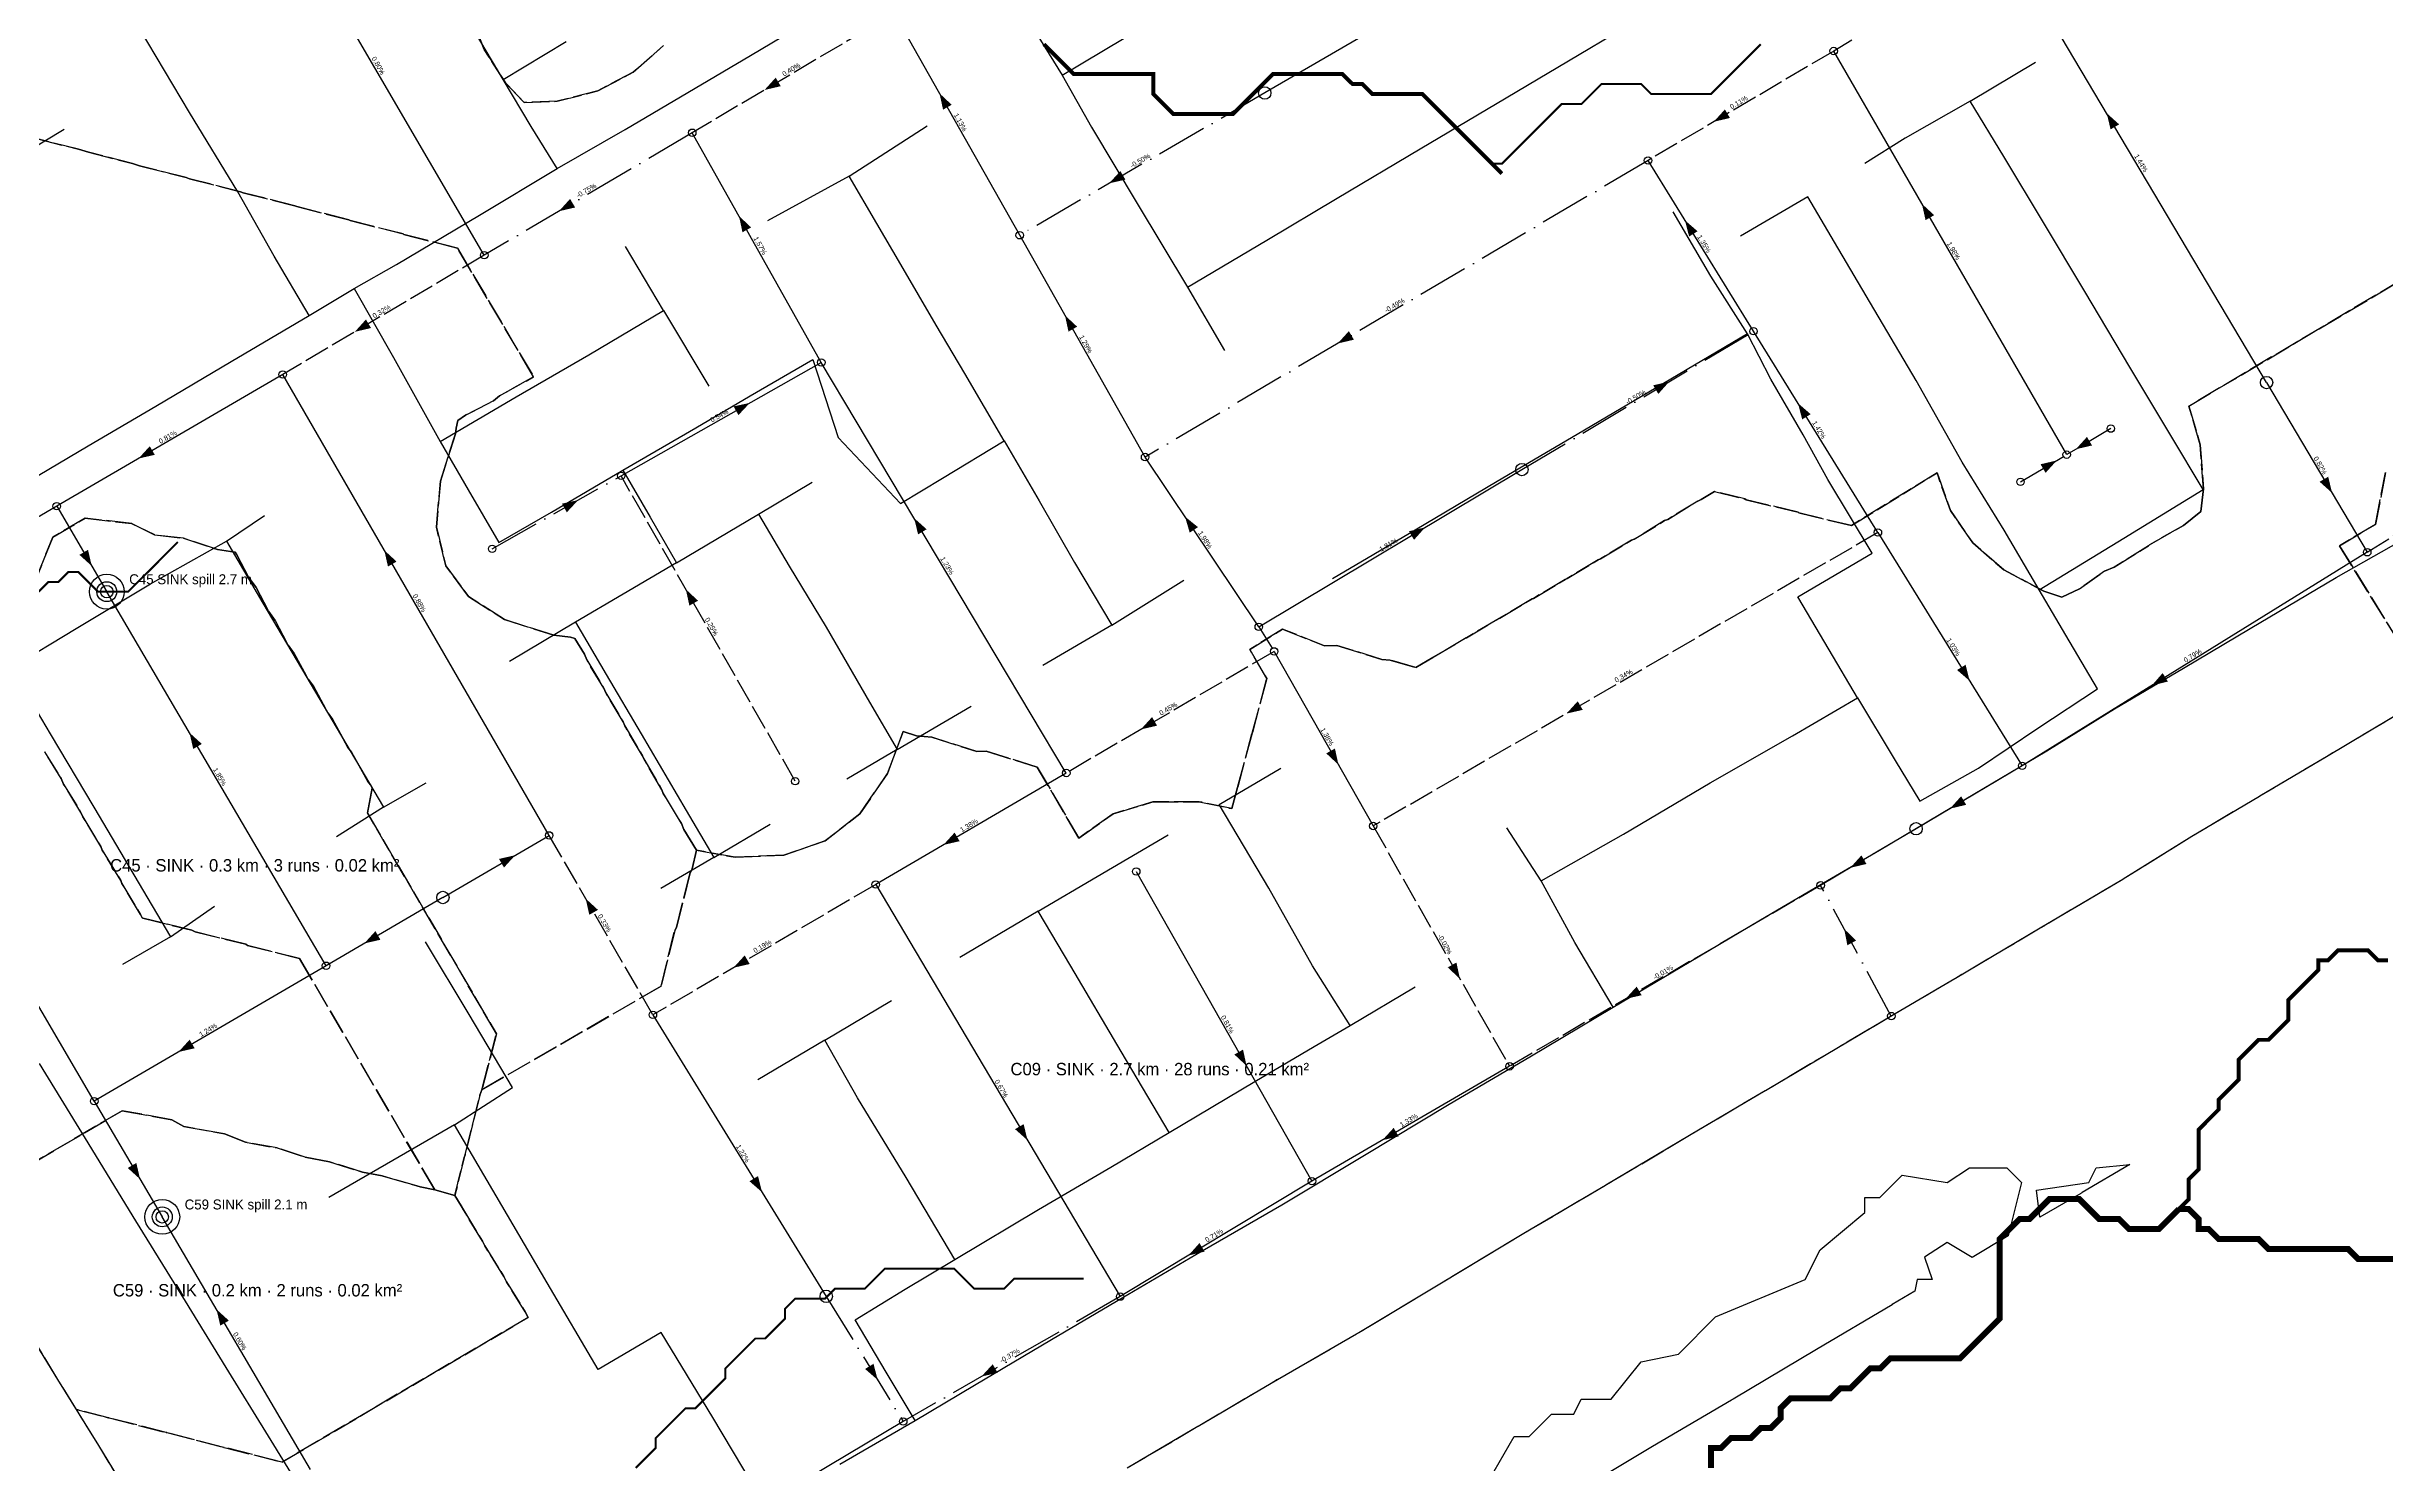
# Model space of a CAD drawing. Header units: metres. Extents: x 440276 to 476894, y 2561381 to 2578972.
# Drawn here: x 445701 to 446641, y 2565874 to 2566444 of the extents above; entities that cross this region are included whole.
import ezdxf
from ezdxf.enums import TextEntityAlignment as Align

# ---------------------------------------------------------------- set-up
doc = ezdxf.new("R2010")
doc.units = ezdxf.units.M
doc.header["$LTSCALE"] = 8
doc.linetypes.add('DASHDOT', pattern=[3.556, 2.54, -0.508, 0, -0.508])
doc.linetypes.add('DASHED', pattern=[1.524, 1.27, -0.254])
for name, color, linetype in [('A_ARROWS', 7, 'Continuous'), ('A_BUILT_2006', 252, 'Continuous'), ('A_CATCH_LABEL', 7, 'Continuous'), ('A_CATCHMENTS', 7, 'Continuous'), ('A_ENVELOPE', 3, 'Continuous'), ('A_GRADIENT', 8, 'Continuous'), ('A_JUNCTIONS', 8, 'Continuous'), ('A_OUTLET_LABEL', 7, 'Continuous'), ('A_OUTLETS', 7, 'Continuous'), ('A_RUNS', 7, 'Continuous'), ('A_STREAMS', 5, 'Continuous'), ('A_WADI', 4, 'Continuous')]:
    doc.layers.add(name, color=color, linetype=linetype)

msp = doc.modelspace()

# ---------------------------------------------------------------- linework, layer by layer
at = {"layer": 'A_ARROWS', "color": 3}
for points in [[(445989.97, 2566426.43), (445994.46, 2566431.41), (445996.49, 2566427.97)], [(446060.33, 2566425.08), (446065.22, 2566420.49), (446061.74, 2566418.52)], [(446371.53, 2566413.66), (446376.03, 2566418.63), (446378.06, 2566415.19)], [(446529.52, 2566417.11), (446534.5, 2566412.63), (446531.06, 2566410.59)], [(446128.5, 2566388.92), (446133.03, 2566393.86), (446135.04, 2566390.4)], [(445907.32, 2566377.7), (445911.82, 2566382.67), (445913.85, 2566379.22)], [(446455.23, 2566380.67), (446460.16, 2566376.13), (446456.69, 2566374.13)], [(445979.72, 2566375.8), (445984.59, 2566371.2), (445981.11, 2566369.24)], [(446359.98, 2566374.04), (446365.05, 2566369.65), (446361.64, 2566367.54)], [(446110.75, 2566335.87), (446115.64, 2566331.29), (446112.16, 2566329.32)], [(446220.37, 2566324.54), (446224.87, 2566329.51), (446226.9, 2566326.07)], [(446353.73, 2566309.27), (446349.26, 2566304.27), (446347.21, 2566307.71)], [(445984.09, 2566300.66), (445979.5, 2566295.77), (445977.53, 2566299.25)], [(446405.43, 2566300.52), (446410.5, 2566296.13), (446407.09, 2566294.02)], [(446517.07, 2566282.02), (446521.57, 2566286.99), (446523.6, 2566283.55)], [(446509.44, 2566277.52), (446504.94, 2566272.54), (446502.91, 2566275.99)], [(445915.08, 2566261.58), (445910.5, 2566256.68), (445908.53, 2566260.16)], [(446050.14, 2566254.34), (446055.13, 2566249.87), (446051.7, 2566247.82)], [(446159, 2566254.93), (446164.23, 2566250.72), (446160.9, 2566248.5)], [(446255.55, 2566250.63), (446251.08, 2566245.63), (446249.03, 2566249.06)], [(445719.55, 2566235.07), (445714.59, 2566239.58), (445718.04, 2566241.61)], [(445958.35, 2566225.72), (445963.26, 2566221.15), (445959.78, 2566219.17)], [(446141.25, 2566169.42), (446145.76, 2566174.38), (446147.78, 2566170.93)], [(445758.82, 2566168.09), (445763.78, 2566163.58), (445760.33, 2566161.55)], [(445829.06, 2566083.38), (445833.57, 2566088.34), (445835.59, 2566084.88)]]:
    msp.add_solid(points, dxfattribs=at)
at = {"layer": 'A_ARROWS', "color": 2}
for points in [[(445825.27, 2566329.22), (445829.76, 2566334.2), (445831.8, 2566330.76)], [(445738.33, 2566278.3), (445742.86, 2566283.25), (445744.87, 2566279.79)], [(445837.14, 2566241.42), (445842.07, 2566236.88), (445838.61, 2566234.88)], [(445889.77, 2566118.85), (445885.25, 2566113.9), (445883.24, 2566117.35)], [(445918.08, 2566101.42), (445923.02, 2566096.88), (445919.55, 2566094.88)], [(445754.37, 2566039.75), (445758.88, 2566044.7), (445760.9, 2566041.25)]]:
    msp.add_solid(points, dxfattribs=at)
at = {"layer": 'A_ARROWS', "color": 1}
for points in [[(446620.1, 2566264.47), (446615.11, 2566268.95), (446618.55, 2566271)], [(446474.43, 2566188.9), (446469.36, 2566193.29), (446472.77, 2566195.4)], [(446547.61, 2566187.02), (446552, 2566192.08), (446554.1, 2566188.68)], [(446312.34, 2566175.78), (446316.87, 2566180.73), (446318.88, 2566177.27)], [(446220.69, 2566155.19), (446215.8, 2566159.77), (446219.27, 2566161.74)], [(446466.5, 2566137.56), (446470.98, 2566142.55), (446473.02, 2566139.11)], [(446061.87, 2566122.98), (446066.38, 2566127.94), (446068.4, 2566124.49)], [(446426.42, 2566113.79), (446430.9, 2566118.77), (446432.94, 2566115.33)], [(446423.97, 2566089.23), (446428.78, 2566084.55), (446425.26, 2566082.65)], [(445977.48, 2566073.61), (445982, 2566078.57), (445984.02, 2566075.12)], [(446269.51, 2566069.16), (446264.62, 2566073.74), (446268.1, 2566075.72)], [(446336.03, 2566061.08), (446340.55, 2566066.03), (446342.56, 2566062.57)], [(446183.75, 2566034.15), (446178.86, 2566038.73), (446182.33, 2566040.71)], [(446095.69, 2566004.25), (446090.7, 2566008.73), (446094.14, 2566010.77)], [(446238.35, 2566004.3), (446242.88, 2566009.25), (446244.89, 2566005.79)], [(445989.01, 2565983.37), (445983.95, 2565987.78), (445987.35, 2565989.87)], [(446160.36, 2565957.93), (446164.81, 2565962.95), (446166.88, 2565959.52)], [(446035.45, 2565907.94), (446030.4, 2565912.34), (446033.8, 2565914.43)], [(446077.16, 2565909.31), (446081.71, 2565914.24), (446083.71, 2565910.77)]]:
    msp.add_solid(points, dxfattribs=at)
at = {"layer": 'A_ARROWS', "color": 4}
for points in [[(445738.97, 2565988.62), (445734.01, 2565993.13), (445737.46, 2565995.15)], [(445769.69, 2565936.29), (445774.66, 2565931.78), (445771.21, 2565929.76)]]:
    msp.add_solid(points, dxfattribs=at)
at = {"layer": 'A_BUILT_2006', "color": 252}
for points in [[(445884.89, 2566430.67), (445864.8, 2566464.63)], [(446088.72, 2566466.34), (446109.56, 2566432.37)], [(445758.8, 2566417.34), (445738.79, 2566451.18)], [(445984.34, 2566440.28), (446005.83, 2566452.97)], [(446321.79, 2566443.31), (446346.49, 2566457.99)], [(445884.89, 2566430.67), (445910.2, 2566445.88)], [(446109.56, 2566432.37), (446134.56, 2566447.22)], [(446288.04, 2566423.23), (446321.79, 2566443.31)], [(445959.15, 2566425.41), (445984.34, 2566440.28)], [(446109.56, 2566432.37), (446121.39, 2566411.45)], [(446474.58, 2566421.92), (446500.82, 2566437.6)], [(445896.17, 2566411.79), (445884.89, 2566430.67)], [(445933.94, 2566410.53), (445959.15, 2566425.41)], [(446253.52, 2566402.84), (446288.04, 2566423.23)], [(445778.25, 2566385.44), (445758.8, 2566417.34)], [(446474.58, 2566421.92), (446448.5, 2566407.06)], [(446488.18, 2566399.73), (446474.58, 2566421.92)], [(445675.18, 2566390.7), (445708.42, 2566410.71)], [(445906.69, 2566394.94), (445896.17, 2566411.79)], [(445906.69, 2566394.94), (445933.94, 2566410.53)], [(446023.98, 2566391.75), (446055.32, 2566411.99)], [(446121.39, 2566411.45), (446139.73, 2566380.86)], [(446448.5, 2566407.06), (446432.25, 2566396.93)], [(445875.39, 2566376.12), (445906.69, 2566394.94)], [(446220.11, 2566382.9), (446253.52, 2566402.84)], [(446504.08, 2566373.17), (446488.18, 2566399.73)], [(445792.85, 2566359.61), (445778.25, 2566385.44)], [(446023.98, 2566391.75), (445991.15, 2566373.79)], [(446035.12, 2566372.73), (446023.98, 2566391.75)], [(445842.02, 2566356.26), (445875.39, 2566376.12)], [(446139.73, 2566380.86), (446159.97, 2566347.16)], [(446191.85, 2566366.11), (446220.11, 2566382.9)], [(446370.37, 2566351.55), (446355.27, 2566377.45)], [(446409.33, 2566383.49), (446382.35, 2566367.69)], [(446420.09, 2566365.23), (446409.33, 2566383.49)], [(446044.78, 2566356.24), (446035.12, 2566372.73)], [(446520.65, 2566345.47), (446504.08, 2566373.17)], [(445806.92, 2566335.77), (445792.85, 2566359.61)], [(445949.39, 2566337.81), (445934.04, 2566363.5)], [(446159.97, 2566347.16), (446191.85, 2566366.11)], [(446432.79, 2566343.68), (446420.09, 2566365.23)], [(445825.06, 2566346.58), (445842.02, 2566356.26)], [(446059.01, 2566331.95), (446044.78, 2566356.24)], [(446385.09, 2566328.46), (446370.37, 2566351.55)], [(445806.92, 2566335.77), (445825.06, 2566346.58)], [(445825.06, 2566346.58), (445840.84, 2566318.93)], [(446159.97, 2566347.16), (446174.82, 2566321.71)], [(446452.89, 2566309.7), (446432.79, 2566343.68)], [(446538.87, 2566315.01), (446520.65, 2566345.47)], [(445775.56, 2566317.25), (445806.92, 2566335.77)], [(445919.4, 2566319.99), (445949.39, 2566337.81)], [(445949.39, 2566337.81), (445967.59, 2566307.33)], [(446070.44, 2566312.43), (446059.01, 2566331.95)], [(445890.21, 2566303.09), (445919.4, 2566319.99)], [(446385.09, 2566328.46), (446351.29, 2566308.5)], [(446394.45, 2566310.26), (446385.09, 2566328.46)], [(445745.26, 2566299.36), (445775.56, 2566317.25)], [(445840.84, 2566318.93), (445859.55, 2566285.09)], [(445984.26, 2566303.48), (446009.46, 2566318.06)], [(446009.46, 2566318.06), (446019.53, 2566286.7)], [(446086.28, 2566285.38), (446070.44, 2566312.43)], [(446407.54, 2566287.83), (446394.45, 2566310.26)], [(446555.27, 2566287.61), (446538.87, 2566315.01)], [(445859.55, 2566285.09), (445890.21, 2566303.09)], [(445962.3, 2566290.7), (445984.26, 2566303.48)], [(446351.29, 2566308.5), (446316.63, 2566288)], [(446471.39, 2566276.86), (446452.89, 2566309.7)], [(445718.13, 2566283.35), (445745.26, 2566299.36)], [(445694.44, 2566269.36), (445718.13, 2566283.35)], [(445859.55, 2566285.09), (445870.83, 2566265.69)], [(445932.97, 2566273.61), (445962.3, 2566290.7)], [(446019.53, 2566286.7), (446044.7, 2566260.21)], [(446061.46, 2566270.36), (446086.28, 2566285.38)], [(446086.28, 2566285.38), (446100.39, 2566261.28)], [(446316.63, 2566288), (446284.53, 2566269.01)], [(446417.42, 2566269.9), (446407.54, 2566287.83)], [(446568.3, 2566265.84), (446555.27, 2566287.61)], [(445904.41, 2566256.8), (445932.97, 2566273.61)], [(445932.97, 2566273.61), (445943.95, 2566254.76)], [(446488.32, 2566249.45), (446471.39, 2566276.86)], [(445870.83, 2566265.69), (445883.12, 2566244.57)], [(445987.55, 2566255.94), (446009.11, 2566268.75)], [(446044.7, 2566260.21), (446061.46, 2566270.36)], [(446284.53, 2566269.01), (446251.58, 2566249.46)], [(446435.27, 2566240.27), (446417.42, 2566269.9)], [(446536.34, 2566246.3), (446568.3, 2566265.84)], [(445773.67, 2566245.05), (445789.04, 2566255.39)], [(445883.12, 2566244.57), (445904.41, 2566256.8)], [(445943.95, 2566254.76), (445954.65, 2566236.38)], [(445954.65, 2566236.38), (445987.55, 2566255.94)], [(445987.55, 2566255.94), (445999.87, 2566235.06)], [(446100.39, 2566261.28), (446114.63, 2566236.48)], [(445743.18, 2566227.89), (445773.67, 2566245.05)], [(445773.67, 2566245.05), (445788.35, 2566220.18)], [(446251.58, 2566249.46), (446218.3, 2566229.95)], [(446502.41, 2566225.54), (446488.32, 2566249.45)], [(446502.41, 2566225.54), (446536.34, 2566246.3)], [(446621.75, 2566230.52), (446655.07, 2566249.35)], [(445954.65, 2566236.38), (445933.17, 2566223.72)], [(445999.87, 2566235.06), (446014.78, 2566210.46)], [(446114.63, 2566236.48), (446129.62, 2566211.38)], [(446405.28, 2566222.76), (446435.27, 2566240.27)], [(445713.27, 2566209.96), (445743.18, 2566227.89)], [(446129.62, 2566211.38), (446158.53, 2566229.42)], [(446587.2, 2566210.03), (446621.75, 2566230.52)], [(445788.35, 2566220.18), (445803.85, 2566193.93)], [(445933.17, 2566223.72), (445914.01, 2566212.47)], [(446417.88, 2566201.47), (446405.28, 2566222.76)], [(446513.07, 2566207.35), (446502.41, 2566225.54)], [(445687.1, 2566194.23), (445713.27, 2566209.96)], [(445914.01, 2566212.47), (445887.46, 2566196.71)], [(445914.01, 2566212.47), (445926.36, 2566191.48)], [(446014.78, 2566210.46), (446032.13, 2566180.36)], [(446129.62, 2566211.38), (446101.85, 2566195.17)], [(446525.86, 2566185.76), (446513.07, 2566207.35)], [(446560.4, 2566194.1), (446587.2, 2566210.03)], [(446429.33, 2566182.11), (446417.88, 2566201.47)], [(445687.1, 2566194.23), (445702.87, 2566167.6)], [(445803.85, 2566193.93), (445819.9, 2566166.75)], [(445926.36, 2566191.48), (445940.35, 2566167.68)], [(446532.62, 2566177.73), (446560.4, 2566194.1)], [(446032.13, 2566180.36), (446043.36, 2566161.32)], [(446043.36, 2566161.32), (446073.03, 2566178.77)], [(446403.17, 2566166.87), (446429.33, 2566182.11)], [(446429.33, 2566182.11), (446444.52, 2566156.92)], [(446501.84, 2566169.85), (446525.86, 2566185.76)], [(446477.96, 2566153.88), (446501.84, 2566169.85)], [(446505.43, 2566160.76), (446532.62, 2566177.73)], [(445702.87, 2566167.6), (445720.31, 2566138.15)], [(445819.9, 2566166.75), (445836.81, 2566138.1)], [(445940.35, 2566167.68), (445958.47, 2566136.86)], [(446043.36, 2566161.32), (446023.04, 2566149.37)], [(446370.14, 2566147.88), (446403.17, 2566166.87)], [(446472.2, 2566141.1), (446505.43, 2566160.76)], [(446172.75, 2566139.19), (446197.54, 2566153.8)], [(446444.52, 2566156.92), (446454.4, 2566140.54)], [(446454.4, 2566140.54), (446477.96, 2566153.88)], [(445836.81, 2566138.1), (445853.93, 2566147.92)], [(446335.26, 2566127.3), (446370.14, 2566147.88)], [(446438.14, 2566120.94), (446472.2, 2566141.1)], [(445720.31, 2566138.15), (445736.44, 2566110.92)], [(445836.81, 2566138.1), (445817.88, 2566126.25)], [(445958.47, 2566136.86), (445969.6, 2566117.95)], [(446192.65, 2566105.62), (446172.75, 2566139.19)], [(445969.6, 2566117.95), (445992.26, 2566131.27)], [(446123.76, 2566110.36), (446152.17, 2566127.06)], [(446302.14, 2566108.56), (446288.4, 2566129.83)], [(446302.14, 2566108.56), (446335.26, 2566127.3)], [(445969.6, 2566117.95), (445948.28, 2566105.41)], [(446414.02, 2566106.8), (446438.14, 2566120.94)], [(445736.44, 2566110.92), (445751.14, 2566086.1)], [(446099.99, 2566096.31), (446123.76, 2566110.36)], [(446210.27, 2566074.38), (446192.65, 2566105.62)], [(446315.76, 2566083.73), (446302.14, 2566108.56)], [(446390.38, 2566092.82), (446414.02, 2566106.8)], [(445751.14, 2566086.1), (445768.89, 2566098.37)], [(446099.99, 2566096.31), (446068.45, 2566077.72)], [(446113.09, 2566074.21), (446099.99, 2566096.31)], [(445751.14, 2566086.1), (445731.86, 2566074.91)], [(446361.7, 2566075.8), (446390.38, 2566092.82)], [(445871.2, 2566054.76), (445853.76, 2566084.06)], [(446331.18, 2566057.75), (446315.76, 2566083.73)], [(446331.18, 2566057.75), (446361.7, 2566075.8)], [(446133.31, 2566039.9), (446113.09, 2566074.21)], [(446225.35, 2566050.44), (446210.27, 2566074.38)], [(446225.35, 2566050.44), (446251.57, 2566065.98)], [(446014.2, 2566044.5), (446041.06, 2566060.49)], [(446297.55, 2566037.75), (446331.18, 2566057.75)], [(445888.62, 2566025.5), (445871.2, 2566054.76)], [(446210.98, 2566041.93), (446225.35, 2566050.44)], [(446014.2, 2566044.5), (445987.34, 2566028.52)], [(446027.35, 2566021.28), (446014.2, 2566044.5)], [(446152.7, 2566007.38), (446133.31, 2566039.9)], [(446187.08, 2566027.94), (446210.98, 2566041.93)], [(446265.21, 2566018.73), (446297.55, 2566037.75)], [(445698.38, 2566035.12), (445716.87, 2566005.02)], [(445865.41, 2566010.42), (445888.62, 2566025.5)], [(446046.93, 2565989.28), (446027.35, 2566021.28)], [(446152.7, 2566007.38), (446187.08, 2566027.94)], [(445865.41, 2566010.42), (445840.55, 2565996.11)], [(445884.36, 2565978.04), (445865.41, 2566010.42)], [(446231.18, 2565998.28), (446265.21, 2566018.73)], [(445716.87, 2566005.02), (445737.19, 2565971.95)], [(446129.13, 2565993.41), (446152.7, 2566007.38)], [(445840.55, 2565996.11), (445814.82, 2565981.31)], [(446100.16, 2565976.38), (446129.13, 2565993.41)], [(446197.99, 2565978.3), (446231.18, 2565998.28)], [(446066.49, 2565956.28), (446046.93, 2565989.28)], [(445737.19, 2565971.95), (445757.08, 2565939.58)], [(445902.65, 2565946.91), (445884.36, 2565978.04)], [(446066.49, 2565956.28), (446100.16, 2565976.38)], [(446163.36, 2565958.39), (446197.99, 2565978.3)], [(446046.45, 2565944.4), (446066.49, 2565956.28)], [(446133.76, 2565940.88), (446163.36, 2565958.39)], [(445923.06, 2565912.15), (445902.65, 2565946.91)], [(446026.39, 2565932.13), (446046.45, 2565944.4)], [(445757.08, 2565939.58), (445773.46, 2565912.93)], [(446105.28, 2565924.13), (446133.76, 2565940.88)], [(445948.43, 2565926.95), (445923.06, 2565912.15)], [(445969.23, 2565892.87), (445948.43, 2565926.95)], [(446038.86, 2565911.11), (446026.39, 2565932.13)], [(446074.33, 2565905.81), (446105.28, 2565924.13)], [(445773.46, 2565912.93), (445790.45, 2565885.28)], [(446050.49, 2565891.63), (446038.86, 2565911.11)], [(446050.49, 2565891.63), (446074.33, 2565905.81)], [(445989.55, 2565858.73), (445969.23, 2565892.87)], [(446020.24, 2565874.04), (446050.49, 2565891.63)], [(445790.45, 2565885.28), (445803.02, 2565864.84)]]:
    msp.add_lwpolyline(points, dxfattribs=at)
at = {"layer": 'A_CATCHMENTS', "color": 3, "linetype": 'DASHED'}
for points in [[(445873.29, 2566452.79), (445877.33, 2566442.71), (445885.89, 2566429.33), (445893.38, 2566421.36), (445906.58, 2566421.91), (445922.91, 2566426.05), (445937.24, 2566433.58), (445949.34, 2566444.28)], [(446648.24, 2566350.23), (446562.53, 2566299.37), (446567.13, 2566283.8), (446568.35, 2566266.08), (446567.34, 2566257.04), (446560.43, 2566251.41), (446546.73, 2566243.65), (446546.28, 2566243.25), (446532.46, 2566234.59), (446528.56, 2566232.98), (446518.61, 2566225.98), (446511.47, 2566222.56), (446504.17, 2566224.95), (446488.12, 2566233.56), (446475.63, 2566244.36), (446466.69, 2566257.35), (446461.29, 2566272.59), (446426.89, 2566251.32), (446405.81, 2566256.45), (446405.44, 2566256.69), (446384.63, 2566261.75), (446383.98, 2566262.06), (446371.82, 2566265.02), (446366.51, 2566261.78), (446365.14, 2566261.22), (446353.03, 2566253.84), (446351.8, 2566253.34), (446339.54, 2566245.9), (446338.46, 2566245.47), (446326.06, 2566237.97), (446325.12, 2566237.59), (446312.57, 2566230.03), (446311.82, 2566229.73), (446299.09, 2566222.1), (446298.56, 2566221.89), (446285.6, 2566214.17), (446285.3, 2566214.06), (446272.11, 2566206.24), (446272.04, 2566206.22), (446258.76, 2566198.4), (446258.63, 2566198.29), (446251.85, 2566194.32), (446241.49, 2566197.27), (446238.18, 2566197.54), (446220.03, 2566203.16), (446215.14, 2566203.02), (446198.16, 2566209.73), (446185.04, 2566201.52), (446191.89, 2566189.82), (446186, 2566167.93), (446186, 2566167.93), (446180.12, 2566146.05), (446180.12, 2566146.03), (446177.84, 2566137.57), (446164.75, 2566140.36), (446146.11, 2566140.27), (446130.19, 2566135.54), (446116.33, 2566125.69), (446099.62, 2566154.25), (446079.12, 2566160.67), (446075.37, 2566160.56), (446057.21, 2566166.24), (446051.11, 2566166.86), (446045.71, 2566168.55), (446039.41, 2566151.72), (446028.33, 2566135.49), (446014.39, 2566124.63), (445997.73, 2566118.85), (445978.18, 2566118.02), (445962.68, 2566120.87), (445957.53, 2566129.24), (445956.6, 2566131.56), (445949.29, 2566143.72), (445948.73, 2566145.14), (445941.4, 2566157.61), (445940.94, 2566158.77), (445933.76, 2566170.85), (445933.14, 2566172.4), (445926.13, 2566184.09), (445925.35, 2566186.03), (445918.5, 2566197.33), (445917.55, 2566199.66), (445913.74, 2566205.9), (445912.03, 2566206.49), (445905.25, 2566207.33), (445885.44, 2566213.53), (445870.99, 2566222.83), (445861.87, 2566235.21), (445861.87, 2566235.21), (445858.1, 2566250.69), (445859.68, 2566269.26), (445865.74, 2566288.21), (445865.98, 2566290.55), (445866.76, 2566293.53), (445869.81, 2566295.74), (445881.03, 2566301.5), (445883.49, 2566303.44), (445897.15, 2566311.17), (445866.51, 2566362.92), (445845.04, 2566368.37), (445844.71, 2566368.58), (445823.48, 2566373.97), (445822.91, 2566374.24), (445801.92, 2566379.57), (445801.12, 2566379.9), (445780.36, 2566385.16), (445779.32, 2566385.55), (445758.81, 2566390.76), (445757.53, 2566391.21), (445738.73, 2566395.98), (445735.86, 2566396.94), (445718.21, 2566401.38), (445714.18, 2566402.67), (445697.68, 2566406.78)], [(446660.14, 2566183.29), (446623.05, 2566243.22), (446637.58, 2566251.84), (446641.56, 2566272.64)], [(445696.56, 2566228.53), (445703.83, 2566246.65), (445716.94, 2566254.34), (445735.6, 2566252.14), (445744.83, 2566247.6), (445756.42, 2566246.24), (445770.15, 2566241.71), (445777.05, 2566240.66), (445777.24, 2566240.61), (445777.92, 2566239.64), (445782.56, 2566230.63), (445785.6, 2566226.43), (445790.55, 2566216.94), (445793.28, 2566213.21), (445798.53, 2566203.26), (445800.95, 2566199.99), (445806.52, 2566189.57), (445808.62, 2566186.77), (445814.51, 2566175.89), (445816.29, 2566173.55), (445822.51, 2566162.21), (445823.95, 2566160.33), (445830.51, 2566148.54), (445831.62, 2566147.1), (445832.3, 2566145.88), (445830.37, 2566135.79), (445882.19, 2566047.09), (445876.4, 2566024.58), (445875.59, 2566022.44), (445869.59, 2565998.43), (445869.23, 2565997.38), (445865.54, 2565982.11), (445857.4, 2565984.38), (445803.07, 2566077.36), (445782.21, 2566082.52), (445781.41, 2566083.03), (445761.14, 2566088.04), (445759.74, 2566088.69), (445740.06, 2566093.56), (445739.84, 2566093.64), (445739.54, 2566094.15), (445739.18, 2566095.01), (445731.67, 2566107.53), (445731.18, 2566108.69), (445723.79, 2566120.92), (445723.18, 2566122.36), (445715.92, 2566134.3), (445715.18, 2566136.04), (445708.18, 2566147.47), (445708.18, 2566147.47), (445707.2, 2566149.72), (445700.54, 2566160.42)]]:
    msp.add_lwpolyline(points, dxfattribs=at)
at = {"layer": 'A_CATCHMENTS', "color": 1, "linetype": 'DASHED'}
for points in [[(445949.34, 2566444.28), (445937.24, 2566433.58), (445922.91, 2566426.05), (445906.58, 2566421.91), (445893.38, 2566421.36), (445885.89, 2566429.33), (445877.33, 2566442.71), (445873.29, 2566452.79)], [(445739.33, 2565853.87), (445722.34, 2565881.52), (445713.42, 2565896.04), (445726.27, 2565892.72), (445726.27, 2565892.72), (445726.57, 2565892.69), (445749.48, 2565886.77), (445749.7, 2565886.76), (445772.69, 2565880.82), (445772.82, 2565880.83), (445795.9, 2565874.87), (445894.93, 2565933.01), (445893.76, 2565935.28), (445886.27, 2565947.43), (445885.2, 2565949.51), (445877.61, 2565961.84), (445876.63, 2565963.75), (445868.94, 2565976.26), (445868.07, 2565977.98), (445865.54, 2565982.11), (445869.23, 2565997.38), (445869.59, 2565998.43), (445875.59, 2566022.44), (445876.4, 2566024.58), (445948.39, 2566066.2), (445953.87, 2566088.62), (445954.62, 2566089.79), (445959.9, 2566111.35), (445960.85, 2566113.39), (445962.68, 2566120.87), (445978.18, 2566118.02), (445997.73, 2566118.85), (446014.39, 2566124.63), (446028.33, 2566135.49), (446039.41, 2566151.72), (446045.71, 2566168.55), (446051.11, 2566166.86), (446057.21, 2566166.24), (446075.37, 2566160.56), (446079.12, 2566160.67), (446099.62, 2566154.25), (446116.33, 2566125.69), (446130.19, 2566135.54), (446146.11, 2566140.27), (446164.75, 2566140.36), (446177.84, 2566137.57), (446180.12, 2566146.03), (446180.12, 2566146.05), (446186, 2566167.93), (446186, 2566167.93), (446191.89, 2566189.82), (446185.04, 2566201.52), (446198.16, 2566209.73), (446215.14, 2566203.02), (446220.03, 2566203.16), (446238.18, 2566197.54), (446241.49, 2566197.27), (446251.85, 2566194.32), (446258.63, 2566198.29), (446258.76, 2566198.4), (446272.04, 2566206.22), (446272.11, 2566206.24), (446285.3, 2566214.06), (446285.6, 2566214.17), (446298.56, 2566221.89), (446299.09, 2566222.1), (446311.82, 2566229.73), (446312.57, 2566230.03), (446325.12, 2566237.59), (446326.06, 2566237.97), (446338.46, 2566245.47), (446339.54, 2566245.9), (446351.8, 2566253.34), (446353.03, 2566253.84), (446365.14, 2566261.22), (446366.51, 2566261.78), (446371.82, 2566265.02), (446383.98, 2566262.06), (446384.63, 2566261.75), (446405.44, 2566256.69), (446405.81, 2566256.45), (446426.89, 2566251.32), (446461.29, 2566272.59), (446466.69, 2566257.35), (446475.63, 2566244.36), (446488.12, 2566233.56), (446504.17, 2566224.95), (446511.47, 2566222.56), (446518.61, 2566225.98), (446528.56, 2566232.98), (446532.46, 2566234.59), (446546.28, 2566243.25), (446546.73, 2566243.65), (446560.43, 2566251.41), (446567.34, 2566257.04), (446568.35, 2566266.08), (446567.13, 2566283.8), (446562.53, 2566299.37), (446648.24, 2566350.23)], [(446641.56, 2566272.64), (446637.58, 2566251.84), (446623.05, 2566243.22), (446660.14, 2566183.29)], [(446651.82, 2566178.59), (446617.83, 2566158.44), (446591.05, 2566142.52), (446590.95, 2566142.47), (446590.86, 2566142.41), (446563.73, 2566126.43), (446537.2, 2566109.87), (446536.58, 2566109.52), (446535.99, 2566109.13), (446502.75, 2566089.46), (446468.69, 2566069.31), (446468.59, 2566069.25), (446468.49, 2566069.19), (446444.47, 2566055.1), (446420.96, 2566041.19), (446392.3, 2566024.2), (446392.27, 2566024.18), (446392.24, 2566024.16), (446361.79, 2566006.15), (446328.22, 2565986.18), (446328.09, 2565986.12), (446327.97, 2565986.04), (446295.87, 2565967.16), (446262.1, 2565946.86), (446228.94, 2565926.9), (446228.4, 2565926.61), (446227.89, 2565926.28), (446193.59, 2565906.56), (446164.32, 2565889.24), (446164.25, 2565889.21), (446164.19, 2565889.16), (446135.77, 2565872.45)]]:
    msp.add_lwpolyline(points, dxfattribs=at)
at = {"layer": 'A_CATCHMENTS', "color": 2, "linetype": 'DASHED'}
for points in [[(445697.68, 2566406.78), (445714.18, 2566402.67), (445718.21, 2566401.38), (445735.86, 2566396.94), (445738.73, 2566395.98), (445757.53, 2566391.21), (445758.81, 2566390.76), (445779.32, 2566385.55), (445780.36, 2566385.16), (445801.12, 2566379.9), (445801.92, 2566379.57), (445822.91, 2566374.24), (445823.48, 2566373.97), (445844.71, 2566368.58), (445845.04, 2566368.37), (445866.51, 2566362.92), (445897.15, 2566311.17), (445883.49, 2566303.44), (445881.03, 2566301.5), (445869.81, 2566295.74), (445866.76, 2566293.53), (445865.98, 2566290.55), (445865.74, 2566288.21), (445859.68, 2566269.26), (445858.1, 2566250.69), (445861.87, 2566235.21), (445870.99, 2566222.83), (445885.44, 2566213.53), (445905.25, 2566207.33), (445912.03, 2566206.49), (445913.74, 2566205.9), (445917.55, 2566199.66), (445918.5, 2566197.33), (445925.35, 2566186.03), (445926.13, 2566184.09), (445933.14, 2566172.4), (445933.76, 2566170.85), (445940.94, 2566158.77), (445941.4, 2566157.61), (445948.73, 2566145.14), (445949.29, 2566143.72), (445956.6, 2566131.56), (445957.53, 2566129.24), (445962.68, 2566120.87), (445960.85, 2566113.39), (445959.9, 2566111.35), (445954.62, 2566089.79), (445953.87, 2566088.62), (445948.39, 2566066.2), (445876.4, 2566024.58), (445882.19, 2566047.09), (445830.37, 2566135.79), (445832.3, 2566145.88), (445831.62, 2566147.1), (445830.51, 2566148.54), (445823.95, 2566160.33), (445822.51, 2566162.21), (445816.29, 2566173.55), (445814.51, 2566175.89), (445808.62, 2566186.77), (445806.52, 2566189.57), (445800.95, 2566199.99), (445798.53, 2566203.26), (445793.28, 2566213.21), (445790.55, 2566216.94), (445785.6, 2566226.43), (445782.56, 2566230.63), (445777.92, 2566239.64), (445777.24, 2566240.61), (445777.05, 2566240.66), (445770.15, 2566241.71), (445756.42, 2566246.24), (445744.83, 2566247.6), (445735.6, 2566252.14), (445716.94, 2566254.34), (445703.83, 2566246.65), (445696.56, 2566228.53)], [(445700.54, 2566160.42), (445707.2, 2566149.72), (445708.18, 2566147.47), (445715.18, 2566136.04), (445715.92, 2566134.3), (445723.18, 2566122.36), (445723.79, 2566120.92), (445731.18, 2566108.69), (445731.67, 2566107.53), (445739.18, 2566095.01), (445739.54, 2566094.15), (445739.84, 2566093.64), (445740.06, 2566093.56), (445759.74, 2566088.69), (445761.14, 2566088.04), (445781.41, 2566083.03), (445782.21, 2566082.52), (445803.07, 2566077.36), (445857.4, 2565984.38), (445851.52, 2565985.54), (445836.28, 2565989.97), (445828.43, 2565991.49), (445815.16, 2565995.57), (445805.32, 2565997.43), (445794.02, 2566001.2), (445781.28, 2566003.5), (445772.86, 2566006.86), (445756.51, 2566009.81), (445751.69, 2566012.53), (445731.74, 2566016.13), (445664.04, 2565976.39)]]:
    msp.add_lwpolyline(points, dxfattribs=at)
at = {"layer": 'A_CATCHMENTS', "color": 4, "linetype": 'DASHED'}
msp.add_lwpolyline([(445664.04, 2565976.39), (445731.74, 2566016.13), (445751.69, 2566012.53), (445756.51, 2566009.81), (445772.86, 2566006.86), (445781.28, 2566003.5), (445794.02, 2566001.2), (445805.32, 2565997.43), (445815.16, 2565995.57), (445828.43, 2565991.49), (445836.28, 2565989.97), (445851.52, 2565985.54), (445857.4, 2565984.38), (445865.54, 2565982.11), (445868.07, 2565977.98), (445868.94, 2565976.26), (445876.63, 2565963.75), (445877.61, 2565961.84), (445885.2, 2565949.51), (445886.27, 2565947.43), (445893.76, 2565935.28), (445894.93, 2565933.01), (445795.9, 2565874.87), (445772.82, 2565880.83), (445772.82, 2565880.83), (445772.69, 2565880.82), (445749.7, 2565886.76), (445749.48, 2565886.77), (445726.57, 2565892.69), (445726.27, 2565892.72), (445713.42, 2565896.04), (445705.96, 2565908.17), (445705.96, 2565908.17), (445705.96, 2565908.17), (445686.07, 2565940.54)], dxfattribs=at)
at = {"layer": 'A_ENVELOPE', "color": 3}
for points in [[(446651.82, 2566178.59), (446617.83, 2566158.44), (446591.05, 2566142.52), (446590.95, 2566142.47), (446590.86, 2566142.41), (446563.73, 2566126.43), (446537.2, 2566109.87), (446536.58, 2566109.52), (446535.99, 2566109.13), (446502.75, 2566089.46), (446468.69, 2566069.31), (446468.59, 2566069.25), (446468.49, 2566069.19), (446444.47, 2566055.1), (446420.96, 2566041.19), (446392.3, 2566024.2), (446392.27, 2566024.18), (446392.24, 2566024.16), (446361.79, 2566006.15), (446328.22, 2565986.18), (446328.09, 2565986.12), (446327.97, 2565986.04), (446295.87, 2565967.16), (446262.1, 2565946.86), (446228.94, 2565926.9), (446228.4, 2565926.61), (446227.89, 2565926.28), (446193.59, 2565906.56), (446164.32, 2565889.24), (446164.25, 2565889.21), (446164.19, 2565889.16), (446135.77, 2565872.45)], [(445739.33, 2565853.87), (445722.34, 2565881.52), (445705.96, 2565908.17), (445705.96, 2565908.17), (445705.96, 2565908.17), (445686.07, 2565940.54)]]:
    msp.add_lwpolyline(points, dxfattribs=at)
at = {"layer": 'A_JUNCTIONS'}
for centre in [(446419.77, 2566442.1), (445960.93, 2566409.25), (446345.12, 2566398.08), (446092.56, 2566368.05), (445877.33, 2566360.05), (446387.53, 2566329.47), (445796.3, 2566312.06), (446012.79, 2566316.92), (446531.17, 2566290.33), (445932.33, 2566271.35), (446142.95, 2566278.9), (446513.42, 2566279.86), (446494.86, 2566268.92), (445705.45, 2566259.14), (446437.53, 2566248.59), (445880.51, 2566242), (446634.24, 2566240.63), (446188.64, 2566210.66), (446194.83, 2566200.76), (446111.28, 2566151.89), (446495.52, 2566154.78), (446002.32, 2566148.59), (446234.65, 2566130.6), (445903.4, 2566126.81), (446139.4, 2566112.3), (446034.68, 2566107.07), (446414.51, 2566106.72), (445813.72, 2566074.42), (445945.11, 2566054.67), (446442.93, 2566054.19), (446289.47, 2566034), (445720.56, 2566019.99), (446210.03, 2565987.85), (446132.96, 2565941.43), (446045.74, 2565891.22)]:
    msp.add_circle(centre, 1.5, dxfattribs=at)
at = {"layer": 'A_JUNCTIONS', "color": 30}
for centre in [(446191.06, 2566425.24), (446593.78, 2566308.83), (446294.44, 2566273.85), (445725.59, 2566224.78), (446452.88, 2566129.49), (445860.69, 2566101.87), (445747.88, 2565973.46), (446014.78, 2565941.52)]:
    msp.add_circle(centre, 2.5, dxfattribs=at)
at = {"layer": 'A_OUTLETS', "color": 1}
for centre, radius in [((445725.59, 2566224.78), 7), ((445725.59, 2566224.78), 4), ((445747.88, 2565973.46), 7), ((445747.88, 2565973.46), 4)]:
    msp.add_circle(centre, radius, dxfattribs=at)
at = {"layer": 'A_RUNS', "color": 3}
for points in [[(446439.43, 2566569.45), (446191.06, 2566425.24)], [(445877.33, 2566360.05), (445789.39, 2566510.83)], [(446593.78, 2566308.83), (446490.08, 2566483.57)], [(446092.56, 2566368.05), (446042.12, 2566457.29)], [(446513.42, 2566279.86), (446419.77, 2566442.1)], [(446012.79, 2566316.92), (445960.93, 2566409.25)], [(446387.53, 2566329.47), (446345.12, 2566398.08)], [(446142.95, 2566278.9), (446092.56, 2566368.05)], [(446437.53, 2566248.59), (446387.53, 2566329.47)], [(445932.33, 2566271.35), (446012.79, 2566316.92)], [(446111.28, 2566151.89), (446012.79, 2566316.92)], [(446188.64, 2566210.66), (446142.95, 2566278.9)], [(446188.64, 2566210.66), (446294.44, 2566273.85)], [(445705.45, 2566259.14), (445725.59, 2566224.78)], [(445813.72, 2566074.42), (445725.59, 2566224.78)], [(445860.69, 2566101.87), (445813.72, 2566074.42)]]:
    msp.add_lwpolyline(points, dxfattribs=at)
at = {"layer": 'A_RUNS', "color": 3, "linetype": 'DASHED'}
for points in [[(446490.08, 2566483.57), (446419.77, 2566442.1)], [(446042.12, 2566457.29), (445960.93, 2566409.25)], [(446419.77, 2566442.1), (446345.12, 2566398.08)], [(446531.17, 2566290.33), (446513.42, 2566279.86)], [(446634.24, 2566240.63), (446708.59, 2566286.9)], [(446002.32, 2566148.59), (445932.33, 2566271.35)], [(446194.83, 2566200.76), (446111.28, 2566151.89)]]:
    msp.add_lwpolyline(points, dxfattribs=at)
at = {"layer": 'A_RUNS', "color": 3, "linetype": 'DASHDOT'}
for points in [[(446191.06, 2566425.24), (446092.56, 2566368.05)], [(445960.93, 2566409.25), (445877.33, 2566360.05)], [(446345.12, 2566398.08), (446142.95, 2566278.9)], [(446294.44, 2566273.85), (446387.53, 2566329.47)], [(446494.86, 2566268.92), (446513.42, 2566279.86)], [(445880.51, 2566242), (445932.33, 2566271.35)]]:
    msp.add_lwpolyline(points, dxfattribs=at)
at = {"layer": 'A_RUNS', "color": 2, "linetype": 'DASHED'}
for points in [[(445877.33, 2566360.05), (445796.3, 2566312.06)], [(445945.11, 2566054.67), (445903.4, 2566126.81)]]:
    msp.add_lwpolyline(points, dxfattribs=at)
at = {"layer": 'A_RUNS', "color": 2}
for points in [[(445796.3, 2566312.06), (445705.45, 2566259.14)], [(445903.4, 2566126.81), (445796.3, 2566312.06)], [(445705.45, 2566259.14), (445612.26, 2566204.48)], [(445860.69, 2566101.87), (445903.4, 2566126.81)], [(445720.56, 2566019.99), (445665.53, 2566113.72)], [(445813.72, 2566074.42), (445720.56, 2566019.99)]]:
    msp.add_lwpolyline(points, dxfattribs=at)
at = {"layer": 'A_RUNS', "color": 1}
for points in [[(446593.78, 2566308.83), (446634.24, 2566240.63)], [(446437.53, 2566248.59), (446495.52, 2566154.78)], [(446634.24, 2566240.63), (446495.52, 2566154.78)], [(446194.83, 2566200.76), (446234.65, 2566130.6)], [(446111.28, 2566151.89), (446034.68, 2566107.07)], [(446495.52, 2566154.78), (446452.88, 2566129.49)], [(446034.68, 2566107.07), (446132.96, 2565941.43)], [(446139.4, 2566112.3), (446210.03, 2565987.85)], [(445945.11, 2566054.67), (446014.78, 2565941.52)], [(446289.47, 2566034), (446210.03, 2565987.85)], [(446210.03, 2565987.85), (446132.96, 2565941.43)], [(446045.74, 2565891.22), (445969.94, 2565846.01)]]:
    msp.add_lwpolyline(points, dxfattribs=at)
at = {"layer": 'A_RUNS', "color": 1, "linetype": 'DASHED'}
for points in [[(446437.53, 2566248.59), (446234.65, 2566130.6)], [(446188.64, 2566210.66), (446194.83, 2566200.76)], [(446234.65, 2566130.6), (446289.47, 2566034)], [(446034.68, 2566107.07), (445945.11, 2566054.67)], [(446414.51, 2566106.72), (446289.47, 2566034)]]:
    msp.add_lwpolyline(points, dxfattribs=at)
at = {"layer": 'A_RUNS', "color": 1, "linetype": 'DASHDOT'}
for points in [[(446452.88, 2566129.49), (446414.51, 2566106.72)], [(446442.93, 2566054.19), (446414.51, 2566106.72)], [(446014.78, 2565941.52), (446045.74, 2565891.22)], [(446132.96, 2565941.43), (446045.74, 2565891.22)]]:
    msp.add_lwpolyline(points, dxfattribs=at)
at = {"layer": 'A_RUNS', "color": 4}
for points in [[(445720.56, 2566019.99), (445747.88, 2565973.46)], [(445807.48, 2565871.92), (445747.88, 2565973.46)]]:
    msp.add_lwpolyline(points, dxfattribs=at)
at = {"layer": 'A_STREAMS', "color": 5}
for points, const_width in [([(446282.38, 2566396.8), (446278.38, 2566400.8), (446274.38, 2566404.8), (446270.38, 2566408.8), (446266.37, 2566412.8), (446262.37, 2566416.81), (446258.37, 2566420.81), (446254.37, 2566424.81), (446250.37, 2566424.81), (446246.37, 2566424.81), (446242.36, 2566424.81), (446238.36, 2566424.81), (446234.36, 2566424.81), (446230.36, 2566428.81), (446226.36, 2566428.81), (446222.35, 2566432.81), (446218.35, 2566432.81), (446214.35, 2566432.81), (446210.35, 2566432.81), (446206.35, 2566432.81), (446202.35, 2566432.81), (446198.34, 2566432.81), (446194.34, 2566432.81), (446190.34, 2566428.81), (446186.34, 2566424.81), (446182.34, 2566420.81), (446178.34, 2566416.81), (446174.33, 2566416.81), (446170.33, 2566416.81), (446166.33, 2566416.81), (446162.33, 2566416.81), (446158.33, 2566416.81), (446154.33, 2566416.81), (446150.32, 2566420.81), (446146.32, 2566424.81), (446146.32, 2566428.81), (446146.32, 2566432.81), (446142.32, 2566432.81), (446138.32, 2566432.81), (446134.32, 2566432.81), (446130.31, 2566432.81), (446126.31, 2566432.81), (446122.31, 2566432.81), (446118.31, 2566432.81), (446114.31, 2566432.81), (446110.31, 2566436.81), (446106.3, 2566440.82), (446102.3, 2566444.82)], 1.6), ([(446390.43, 2566444.82), (446386.43, 2566440.82), (446382.42, 2566436.81), (446378.42, 2566432.81), (446374.42, 2566428.81), (446370.42, 2566424.81), (446366.42, 2566424.81), (446362.42, 2566424.81), (446358.41, 2566424.81), (446354.41, 2566424.81), (446350.41, 2566424.81), (446346.41, 2566424.81), (446342.41, 2566428.81), (446338.41, 2566428.81), (446334.4, 2566428.81), (446330.4, 2566428.81), (446326.4, 2566428.81), (446322.4, 2566424.81), (446318.4, 2566420.81), (446314.4, 2566420.81), (446310.39, 2566420.81), (446306.39, 2566416.81), (446302.39, 2566412.8), (446298.39, 2566408.8), (446294.39, 2566404.8), (446290.38, 2566400.8), (446286.38, 2566396.8), (446282.38, 2566396.8)], 0.8), ([(446286.38, 2566392.79), (446282.38, 2566396.8)], 1.6), ([(445754.15, 2566244.73), (445750.15, 2566240.73), (445746.15, 2566236.72), (445742.15, 2566232.72), (445738.14, 2566228.72), (445734.14, 2566224.72), (445730.14, 2566224.72), (445726.14, 2566224.72), (445722.14, 2566224.72), (445718.13, 2566228.72), (445714.13, 2566232.72), (445710.13, 2566232.72), (445706.13, 2566228.72), (445702.13, 2566228.72), (445698.13, 2566224.72)], 0.8), ([(446642.54, 2566076.65), (446638.54, 2566076.65), (446634.53, 2566080.66), (446630.53, 2566080.66), (446626.53, 2566080.66), (446622.53, 2566080.66), (446618.53, 2566076.65), (446614.53, 2566076.65), (446614.53, 2566072.65), (446610.52, 2566068.65), (446606.52, 2566064.65), (446602.52, 2566060.65), (446602.52, 2566056.64), (446602.52, 2566052.64), (446598.52, 2566048.64), (446594.52, 2566044.64), (446590.52, 2566044.64), (446586.51, 2566040.64), (446582.51, 2566036.64), (446582.51, 2566032.63), (446582.51, 2566028.63), (446578.51, 2566024.63), (446574.51, 2566020.63), (446574.51, 2566016.63), (446570.51, 2566012.63), (446566.51, 2566008.62), (446566.51, 2566004.62), (446566.51, 2566000.62), (446566.51, 2565996.62), (446566.51, 2565992.62), (446562.5, 2565988.61), (446562.5, 2565984.61), (446562.5, 2565980.61), (446558.5, 2565976.61)], 1.6), ([(446558.5, 2565976.61), (446554.5, 2565972.61), (446550.5, 2565968.61), (446546.5, 2565968.61), (446542.49, 2565968.61), (446538.49, 2565968.61), (446534.49, 2565972.61), (446530.49, 2565972.61), (446526.49, 2565972.61), (446522.49, 2565976.61), (446518.48, 2565980.61), (446514.48, 2565980.61), (446510.48, 2565980.61), (446506.48, 2565980.61), (446502.48, 2565976.61), (446498.48, 2565972.61), (446494.47, 2565972.61), (446490.47, 2565968.61), (446486.47, 2565964.6), (446486.47, 2565960.6), (446486.47, 2565956.6), (446486.47, 2565952.6), (446486.47, 2565948.6), (446486.47, 2565944.59), (446486.47, 2565940.59), (446486.47, 2565936.59), (446486.47, 2565932.59), (446482.47, 2565928.59), (446478.47, 2565924.59), (446474.47, 2565920.58), (446470.46, 2565916.58), (446466.46, 2565916.58), (446462.46, 2565916.58), (446458.46, 2565916.58), (446454.46, 2565916.58), (446450.45, 2565916.58), (446446.45, 2565916.58), (446442.45, 2565916.58), (446438.45, 2565912.58), (446434.45, 2565912.58), (446430.45, 2565908.58), (446426.44, 2565904.58), (446422.44, 2565904.58), (446418.44, 2565900.58), (446414.44, 2565900.58), (446410.44, 2565900.58), (446406.44, 2565900.58), (446402.43, 2565900.58), (446398.43, 2565896.57), (446398.43, 2565892.57), (446394.43, 2565888.57), (446390.43, 2565888.57), (446386.43, 2565884.57), (446382.42, 2565884.57), (446378.42, 2565884.57), (446374.42, 2565880.57), (446370.42, 2565880.57), (446370.42, 2565876.56), (446370.42, 2565872.56)], 2.4), ([(446646.54, 2565956.6), (446642.54, 2565956.6), (446638.54, 2565956.6), (446634.53, 2565956.6), (446630.53, 2565956.6), (446626.53, 2565960.6), (446622.53, 2565960.6), (446618.53, 2565960.6), (446614.53, 2565960.6), (446610.52, 2565960.6), (446606.52, 2565960.6), (446602.52, 2565960.6), (446598.52, 2565960.6), (446594.52, 2565960.6), (446590.52, 2565964.6), (446586.51, 2565964.6), (446582.51, 2565964.6), (446578.51, 2565964.6), (446574.51, 2565964.6), (446570.51, 2565968.61), (446566.51, 2565968.61), (446566.51, 2565972.61), (446562.5, 2565976.61), (446558.5, 2565976.61)], 2.4), ([(446118.31, 2565948.6), (446114.31, 2565948.6), (446110.31, 2565948.6), (446106.3, 2565948.6), (446102.3, 2565948.6), (446098.3, 2565948.6), (446094.3, 2565948.6), (446090.3, 2565948.6), (446086.3, 2565944.59), (446082.29, 2565944.59), (446078.29, 2565944.59), (446074.29, 2565944.59), (446070.29, 2565948.6), (446066.29, 2565952.6), (446062.29, 2565952.6), (446058.28, 2565952.6), (446054.28, 2565952.6), (446050.28, 2565952.6), (446046.28, 2565952.6), (446042.28, 2565952.6), (446038.27, 2565952.6), (446034.27, 2565948.6), (446030.27, 2565944.59), (446026.27, 2565944.59), (446022.27, 2565944.59), (446018.27, 2565944.59), (446014.26, 2565940.59), (446010.26, 2565940.59), (446006.26, 2565940.59), (446002.26, 2565940.59), (445998.26, 2565936.59), (445998.26, 2565932.59), (445994.26, 2565928.59), (445990.25, 2565924.59), (445986.25, 2565924.59), (445982.25, 2565920.58), (445978.25, 2565916.58), (445974.25, 2565912.58), (445974.25, 2565908.58), (445970.24, 2565904.58), (445966.24, 2565900.58), (445962.24, 2565896.57), (445958.24, 2565896.57), (445954.24, 2565892.57), (445950.24, 2565888.57), (445946.23, 2565884.57), (445946.23, 2565880.57), (445942.23, 2565876.56), (445938.23, 2565872.56)], 0.8)]:
    msp.add_lwpolyline(points, dxfattribs=dict(at, const_width=const_width))
at = {"layer": 'A_WADI', "color": 4}
msp.add_lwpolyline([(446279.31, 2565864.24), (446291.31, 2565885.24), (446297.31, 2565885.24), (446306.31, 2565894.24), (446315.31, 2565894.24), (446318.31, 2565900.24), (446330.31, 2565900.24), (446342.31, 2565915.24), (446357.31, 2565918.24), (446372.31, 2565933.24), (446408.31, 2565948.24), (446414.31, 2565960.24), (446432.31, 2565975.24), (446432.31, 2565981.24), (446438.31, 2565981.24), (446447.31, 2565990.24), (446465.31, 2565987.24), (446474.31, 2565993.24), (446489.31, 2565993.24), (446495.31, 2565987.24), (446489.96, 2565965.83), (446475.38, 2565957.2), (446465.31, 2565963.24), (446456.31, 2565957.24), (446459.31, 2565948.24), (446453.31, 2565948.24), (446452.38, 2565943.56), (446443.32, 2565938.19), (446443.2, 2565938.12), (446412.8, 2565920.14), (446379.34, 2565900.24), (446379.13, 2565900.11), (446378.88, 2565899.96), (446378.67, 2565899.84), (446346.98, 2565881.2), (446313.65, 2565861.17)], dxfattribs=at)
msp.add_lwpolyline([(446501.31, 2565984.24), (446522.31, 2565987.24), (446525.31, 2565993.24), (446538.78, 2565994.58), (446519.62, 2565983.25), (446519.45, 2565983.14), (446519.24, 2565983.02), (446519.07, 2565982.92), (446502.68, 2565973.31), (446501.31, 2565984.24)], close=True, dxfattribs=at)

# ---------------------------------------------------------------- texts
at = {"layer": 'A_CATCH_LABEL', "color": 3}
msp.add_text('C45 · SINK · 0.3 km · 3 runs · 0.02 km²', height=5, dxfattribs=at).set_placement((445785.06, 2566114.8), align=Align.MIDDLE_CENTER)
at = {"layer": 'A_CATCH_LABEL', "color": 1}
msp.add_text('C09 · SINK · 2.7 km · 28 runs · 0.21 km²', height=5, dxfattribs=at).set_placement((446148.86, 2566032.88), align=Align.MIDDLE_CENTER)
at = {"layer": 'A_CATCH_LABEL', "color": 4}
msp.add_text('C59 · SINK · 0.2 km · 2 runs · 0.02 km²', height=5, dxfattribs=at).set_placement((445786.18, 2565943.98), align=Align.MIDDLE_CENTER)
at = {"layer": 'A_GRADIENT', "color": 3}
for s, rotation, p in [('0.80%', 300.2515, (445833.36, 2566435.44)), ('0.40%', 30.61498, (446001.53, 2566433.27)), ('0.11%', 30.52844, (446382.44, 2566420.09)), ('1.13%', 299.47631, (446067.34, 2566412.67)), ('-0.50%', 30.14028, (446141.81, 2566396.65)), ('1.44%', 300.68589, (446541.93, 2566396.2)), ('-0.75%', 30.47688, (445919.13, 2566384.65)), ('1.57%', 299.31833, (445986.86, 2566363.08)), ('1.35%', 301.72401, (446366.33, 2566363.77)), ('1.98%', 299.99476, (446466.59, 2566360.98)), ('-0.49%', 30.5203, (446244.03, 2566338.49)), ('1.29%', 299.47631, (446117.76, 2566323.48)), ('-0.50%', 30.85277, (446340.98, 2566301.66)), ('0.54%', 29.52706, (445972.56, 2566294.13)), ('1.42%', 301.72401, (446412.53, 2566289.03)), ('1.98%', 303.80133, (446165.8, 2566244.78)), ('1.81%', 30.85277, (446241.54, 2566242.25)), ('1.23%', 300.83101, (446062.04, 2566234.4)), ('0.25%', 299.68933, (445967.33, 2566209.97)), ('0.45%', 30.32814, (446153.06, 2566176.33)), ('1.85%', 300.37612, (445769.65, 2566149.6))]:
    msp.add_text(s, height=2, rotation=rotation, dxfattribs=at).set_placement(p, align=Align.BOTTOM_CENTER)
at = {"layer": 'A_GRADIENT', "color": 2}
for s, rotation, p in [('0.32%', 30.63709, (445836.81, 2566336.05)), ('0.81%', 30.21611, (445750.87, 2566285.6)), ('0.88%', 300.03426, (445849.85, 2566219.44)), ('0.33%', 300.03426, (445924.25, 2566090.74)), ('1.24%', 30.294, (445767.14, 2566047.21))]:
    msp.add_text(s, height=2, rotation=rotation, dxfattribs=at).set_placement(p, align=Align.BOTTOM_CENTER)
at = {"layer": 'A_GRADIENT', "color": 1}
for s, rotation, p in [('0.82%', -59.31411, (446614.01, 2566274.73)), ('1.03%', -58.27599, (446466.53, 2566201.68)), ('0.79%', 31.75468, (446564.88, 2566197.71)), ('0.34%', 30.17983, (446336.09, 2566189.59)), ('1.38%', -60.42452, (446214.74, 2566165.68)), ('1.38%', 30.32814, (446072.98, 2566129.48)), ('0.19%', 30.32814, (445989.89, 2566080.87)), ('-0.02%', -60.42452, (446262.06, 2566082.3)), ('-0.01%', 30.18188, (446351.99, 2566070.36)), ('0.81%', -60.42101, (446174.72, 2566050.08)), ('0.67%', -59.31894, (446083.82, 2566024.25)), ('1.33%', 30.15571, (446249.75, 2566010.93)), ('1.22%', -58.37967, (445979.94, 2565998.1)), ('0.71%', 31.0604, (446171.5, 2565964.64)), ('-0.37%', 29.92597, (446089.35, 2565916.33))]:
    msp.add_text(s, height=2, rotation=rotation, dxfattribs=at).set_placement(p, align=Align.BOTTOM_CENTER)
at = {"layer": 'A_GRADIENT', "color": 4}
msp.add_text('0.60%', height=2, rotation=300.41485, dxfattribs=at).set_placement((445777.68, 2565922.69), align=Align.BOTTOM_CENTER)
at = {"layer": 'A_OUTLET_LABEL', "color": 1}
for s, p in [('C45 SINK spill 2.7 m', (445734.59, 2566227.78)), ('C59 SINK spill 2.1 m', (445756.88, 2565976.46))]:
    msp.add_text(s, height=4, dxfattribs=at).set_placement(p)

doc.saveas('drawing.dxf')
